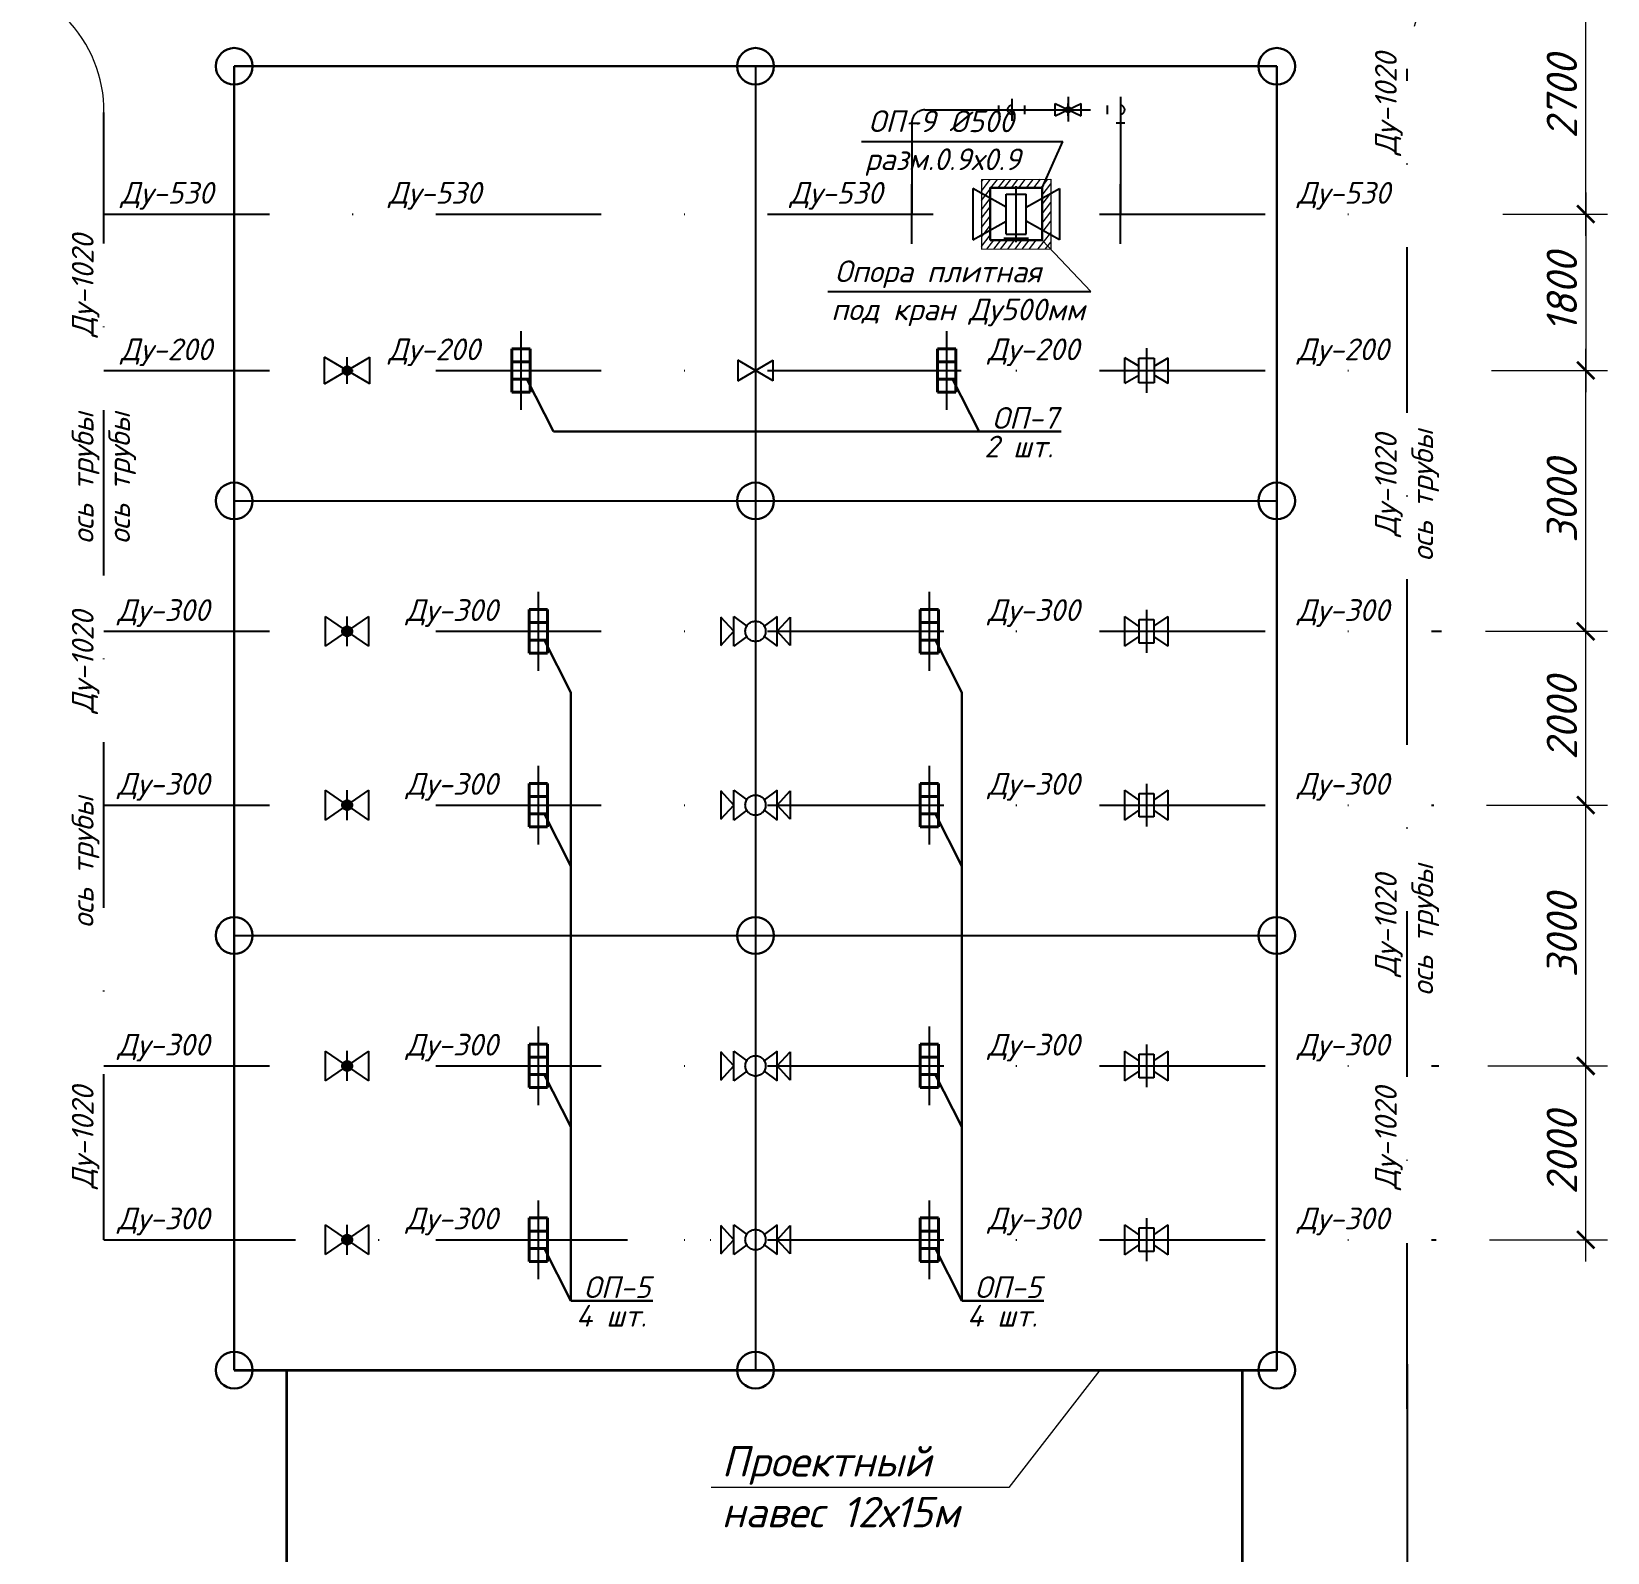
# Model space of a CAD drawing. Extents: x 108150 to 142535, y -18867 to -9422.
# Drawn here: x 137043.4 to 137224.8, y -15488.9 to -15314 of the extents above; entities that cross this region are included whole.
import ezdxf

# ---------------------------------------------------------------- set-up
doc = ezdxf.new("R2010")
doc.units = 0
doc.header["$MEASUREMENT"] = 0
doc.header["$PDMODE"] = 32
doc.header["$PDSIZE"] = 0.6
doc.linetypes.add('осевая2', pattern=[28.575, 19.05, -3.175, 3.175, -3.175])
doc.linetypes.add('штрихпунктирная2', pattern=[12.7, 6.35, -3.175, 0, -3.175])
for name, color, linetype, lineweight in [('Выносные', 8, 'Continuous', 15), ('газ-д сущ', 8, 'Continuous', 30), ('надписи', 2, 'Continuous', 15), ('Ограда', 6, 'Continuous', 30), ('Основные', 4, 'Continuous', 40), ('Разм.', 8, 'Continuous', 15), ('Размер', 8, 'Continuous', 30), ('РАЗМЕРЫ', 8, 'Continuous', 30), ('Размеры1', 252, 'Continuous', 15), ('Текст', 2, 'Continuous', 15)]:
    doc.layers.add(name, color=color, linetype=linetype, lineweight=lineweight)
doc.styles.add('ГОСТ', font='isocpeur.ttf', dxfattribs={"oblique": 15, "height": 2.5})
doc.styles.add('ГОСТ2.5', font='isocpeur.ttf', dxfattribs={"oblique": 15, "height": 2.5})
doc.styles.add('ГОСТ3.5', font='isocpeur.ttf', dxfattribs={"oblique": 15, "height": 3.5})
doc.dimstyles.new('100', dxfattribs={"dimtxt": 3.5, "dimasz": 2, "dimexe": 2.5, "dimexo": 0.5, "dimgap": 1, "dimtad": 1, "dimdec": 0, "dimlfac": 100, "dimtxsty": 'ГОСТ3.5', "dimblk": 'ARCHTICK', "dimcen": 2.5, "dimdle": 2.5, "dimclrd": 256, "dimclre": 256, "dimclrt": 2, "dimadec": 3, "dimazin": 0, "dimtfac": 1, "dimtdec": 0, "dimtmove": 1, "dimatfit": 3, "dimldrblk": 'DOTSMALL', "dimfxl": 1, "dimlwd": -1, "dimlwe": -1, "dimarcsym": 0})

# ---------------------------------------------------------------- blocks, each defined once
blk = doc.blocks.new('_ArchTick')
at = {"color": 0, "linetype": 'ByBlock', "const_width": 0.15}
blk.add_lwpolyline([(-0.5, -0.5), (0.5, 0.5)], dxfattribs=at)
blk = doc.blocks.new('*D3021')
at = {"layer": 'Defpoints', "color": 0, "linetype": 'ByBlock', "lineweight": 0, "ltscale": 2, "transparency": 16777216}
for p in [(137210.52, -15432.96), (137222.27, -15432.96), (137210.71, -15452.96)]:
    blk.add_point(p, dxfattribs=at)
at = {"layer": 'Разм.', "linetype": 'ByBlock', "ltscale": 2, "transparency": 16777216}
for p, q in [((137222.27, -15455.46), (137222.27, -15430.46)), ((137211.02, -15432.96), (137224.77, -15432.96)), ((137211.21, -15452.96), (137224.77, -15452.96))]:
    blk.add_line(p, q, dxfattribs=at)
at = {"layer": 'Разм.', "linetype": 'ByBlock', "ltscale": 2, "transparency": 16777216, "xscale": 2, "yscale": 2, "zscale": 2}
for p, rotation in [((137222.27, -15432.96), 90), ((137222.27, -15452.96), 270)]:
    blk.add_blockref('_ArchTick', p, dxfattribs=dict(at, rotation=rotation))
at = {"layer": 'Разм.', "color": 2, "linetype": 'ByBlock', "ltscale": 2, "transparency": 16777216, "insert": (137219.52, -15442.96), "char_height": 3.5, "attachment_point": 5, "rotation": 90, "style": 'ГОСТ3.5'}
blk.add_mtext('2000', dxfattribs=at)
blk = doc.blocks.new('_DotSmall')
at = {"color": 0, "linetype": 'ByBlock', "lineweight": 15, "const_width": 0.5}
blk.add_lwpolyline([(-0.0625, 0, 1), (0.0625, 0, 1)], format="xyb", close=True, dxfattribs=at)
blk = doc.blocks.new('*D3022')
at = {"layer": 'Defpoints', "color": 0, "linetype": 'ByBlock', "lineweight": 0, "ltscale": 2, "transparency": 16777216}
for p in [(137210.34, -15402.96), (137222.27, -15402.96), (137210.52, -15432.96)]:
    blk.add_point(p, dxfattribs=at)
at = {"layer": 'Разм.', "linetype": 'ByBlock', "ltscale": 2, "transparency": 16777216}
for p, q in [((137222.27, -15435.46), (137222.27, -15400.46)), ((137210.84, -15402.96), (137224.77, -15402.96)), ((137211.02, -15432.96), (137224.77, -15432.96))]:
    blk.add_line(p, q, dxfattribs=at)
at = {"layer": 'Разм.', "linetype": 'ByBlock', "ltscale": 2, "transparency": 16777216, "xscale": 2, "yscale": 2, "zscale": 2}
for p, rotation in [((137222.27, -15402.96), 90), ((137222.27, -15432.96), 270)]:
    blk.add_blockref('_ArchTick', p, dxfattribs=dict(at, rotation=rotation))
at = {"layer": 'Разм.', "color": 2, "linetype": 'ByBlock', "ltscale": 2, "transparency": 16777216, "insert": (137219.52, -15417.96), "char_height": 3.5, "attachment_point": 5, "rotation": 90, "style": 'ГОСТ3.5'}
blk.add_mtext('3000', dxfattribs=at)
blk = doc.blocks.new('*D3023')
at = {"layer": 'Defpoints', "color": 0, "linetype": 'ByBlock', "lineweight": 0, "ltscale": 2, "transparency": 16777216}
for p in [(137210.22, -15382.96), (137222.27, -15382.96), (137210.34, -15402.96)]:
    blk.add_point(p, dxfattribs=at)
at = {"layer": 'Разм.', "linetype": 'ByBlock', "ltscale": 2, "transparency": 16777216}
for p, q in [((137222.27, -15405.46), (137222.27, -15380.46)), ((137210.72, -15382.96), (137224.77, -15382.96)), ((137210.84, -15402.96), (137224.77, -15402.96))]:
    blk.add_line(p, q, dxfattribs=at)
at = {"layer": 'Разм.', "linetype": 'ByBlock', "ltscale": 2, "transparency": 16777216, "xscale": 2, "yscale": 2, "zscale": 2}
for p, rotation in [((137222.27, -15382.96), 90), ((137222.27, -15402.96), 270)]:
    blk.add_blockref('_ArchTick', p, dxfattribs=dict(at, rotation=rotation))
at = {"layer": 'Разм.', "color": 2, "linetype": 'ByBlock', "ltscale": 2, "transparency": 16777216, "insert": (137219.52, -15392.96), "char_height": 3.5, "attachment_point": 5, "rotation": 90, "style": 'ГОСТ3.5'}
blk.add_mtext('2000', dxfattribs=at)
blk = doc.blocks.new('*D3024')
at = {"layer": 'Defpoints', "color": 0, "linetype": 'ByBlock', "lineweight": 0, "ltscale": 2, "transparency": 16777216}
for p in [(137210.92, -15352.96), (137222.27, -15352.96), (137210.22, -15382.96)]:
    blk.add_point(p, dxfattribs=at)
at = {"layer": 'Разм.', "linetype": 'ByBlock', "ltscale": 2, "transparency": 16777216}
for p, q in [((137222.27, -15385.46), (137222.27, -15350.46)), ((137211.42, -15352.96), (137224.77, -15352.96)), ((137210.72, -15382.96), (137224.77, -15382.96))]:
    blk.add_line(p, q, dxfattribs=at)
at = {"layer": 'Разм.', "linetype": 'ByBlock', "ltscale": 2, "transparency": 16777216, "xscale": 2, "yscale": 2, "zscale": 2}
for p, rotation in [((137222.27, -15352.96), 90), ((137222.27, -15382.96), 270)]:
    blk.add_blockref('_ArchTick', p, dxfattribs=dict(at, rotation=rotation))
at = {"layer": 'Разм.', "color": 2, "linetype": 'ByBlock', "ltscale": 2, "transparency": 16777216, "insert": (137219.52, -15367.96), "char_height": 3.5, "attachment_point": 5, "rotation": 90, "style": 'ГОСТ3.5'}
blk.add_mtext('3000', dxfattribs=at)
blk = doc.blocks.new('*D2992')
at = {"layer": 'Defpoints', "color": 0, "linetype": 'ByBlock', "lineweight": 0, "ltscale": 2, "transparency": 16777216}
for p in [(137220.52, -15307.96), (137222.27, -15307.96), (137212.22, -15334.96)]:
    blk.add_point(p, dxfattribs=at)
at = {"layer": 'Разм.', "linetype": 'ByBlock', "ltscale": 2, "transparency": 16777216}
for p, q in [((137222.27, -15337.46), (137222.27, -15305.46)), ((137221.02, -15307.96), (137224.77, -15307.96)), ((137212.72, -15334.96), (137224.77, -15334.96))]:
    blk.add_line(p, q, dxfattribs=at)
at = {"layer": 'Разм.', "linetype": 'ByBlock', "ltscale": 2, "transparency": 16777216, "xscale": 2, "yscale": 2, "zscale": 2}
for p, rotation in [((137222.27, -15307.96), 90), ((137222.27, -15334.96), 270)]:
    blk.add_blockref('_ArchTick', p, dxfattribs=dict(at, rotation=rotation))
at = {"layer": 'Разм.', "color": 2, "linetype": 'ByBlock', "ltscale": 2, "transparency": 16777216, "insert": (137219.52, -15321.46), "char_height": 3.5, "attachment_point": 5, "rotation": 90, "style": 'ГОСТ3.5'}
blk.add_mtext('2700', dxfattribs=at)
blk = doc.blocks.new('*D3028')
at = {"layer": 'Defpoints', "color": 0, "linetype": 'ByBlock', "lineweight": 0, "ltscale": 2, "transparency": 16777216}
for p in [(137212.22, -15334.96), (137210.92, -15352.96), (137222.27, -15352.96)]:
    blk.add_point(p, dxfattribs=at)
at = {"layer": 'Разм.', "linetype": 'ByBlock', "ltscale": 2, "transparency": 16777216}
for p, q in [((137222.27, -15332.46), (137222.27, -15355.46)), ((137212.72, -15334.96), (137224.77, -15334.96)), ((137211.42, -15352.96), (137224.77, -15352.96))]:
    blk.add_line(p, q, dxfattribs=at)
at = {"layer": 'Разм.', "linetype": 'ByBlock', "ltscale": 2, "transparency": 16777216, "xscale": 2, "yscale": 2, "zscale": 2}
for p, rotation in [((137222.27, -15334.96), 90), ((137222.27, -15352.96), 270)]:
    blk.add_blockref('_ArchTick', p, dxfattribs=dict(at, rotation=rotation))
at = {"layer": 'Разм.', "color": 2, "linetype": 'ByBlock', "ltscale": 2, "transparency": 16777216, "insert": (137219.52, -15343.96), "char_height": 3.5, "attachment_point": 5, "rotation": 90, "style": 'ГОСТ3.5'}
blk.add_mtext('1800', dxfattribs=at)

msp = doc.modelspace()

# ---------------------------------------------------------------- hatches: boundary and pattern name
at = {"layer": 'Ограда', "linetype": 'штрихпунктирная2', "lineweight": 25, "ltscale": 3}
msp.add_hatch(color=251, dxfattribs=at).paths.add_polyline_path([(137162.2958, -15322.9548, -1), (137163.1169, -15322.9658, -1)])
h = msp.add_hatch(color=251, dxfattribs=at)
h.paths.add_polyline_path([(137079.7059, -15352.97), (137080.2168, -15352.97, 0.13379539), (137080.1461, -15352.7109)])
h.paths.add_polyline_path([(137079.2656, -15353.2292), (137079.7059, -15352.97), (137079.195, -15352.97, 0.13379539)])
h.paths.add_polyline_path([(137079.2656, -15352.7109), (137079.7059, -15352.97), (137079.7059, -15352.4591, 0.26569347)])
h.paths.add_polyline_path([(137079.7059, -15352.97), (137080.1461, -15352.7109, 0.26569347), (137079.7059, -15352.4591)])
h.paths.add_polyline_path([(137080.1461, -15353.2292, 0.13379539), (137080.2168, -15352.97), (137079.7059, -15352.97)])
h.paths.add_polyline_path([(137079.7059, -15353.4809, 0.26569347), (137080.1461, -15353.2292), (137079.7059, -15352.97)])
h.paths.add_polyline_path([(137079.2656, -15353.2292, 0.26569347), (137079.7059, -15353.4809), (137079.7059, -15352.97)])
h.paths.add_polyline_path([(137079.195, -15352.97), (137079.7059, -15352.97), (137079.2656, -15352.7109, 0.13379539)])
h = msp.add_hatch(color=251, dxfattribs=at)
h.paths.add_polyline_path([(137079.7066, -15382.9631), (137080.2814, -15382.9631, 0.13379539), (137080.2019, -15382.6716)])
h.paths.add_polyline_path([(137079.2113, -15383.2547), (137079.7066, -15382.9631), (137079.1319, -15382.9631, 0.13379539)])
h.paths.add_polyline_path([(137079.2113, -15382.6716), (137079.7066, -15382.9631), (137079.7066, -15382.3884, 0.26569347)])
h.paths.add_polyline_path([(137079.7066, -15382.9631), (137080.2019, -15382.6716, 0.26569347), (137079.7066, -15382.3884)])
h.paths.add_polyline_path([(137080.2019, -15383.2547, 0.13379539), (137080.2814, -15382.9631), (137079.7066, -15382.9631)])
h.paths.add_polyline_path([(137079.7066, -15383.5379, 0.26569347), (137080.2019, -15383.2547), (137079.7066, -15382.9631)])
h.paths.add_polyline_path([(137079.2113, -15383.2547, 0.26569347), (137079.7066, -15383.5379), (137079.7066, -15382.9631)])
h.paths.add_polyline_path([(137079.1319, -15382.9631), (137079.7066, -15382.9631), (137079.2113, -15382.6716, 0.13379539)])
h = msp.add_hatch(color=251, dxfattribs=at)
h.paths.add_polyline_path([(137079.7062, -15402.9615), (137080.281, -15402.9615, 0.13379539), (137080.2015, -15402.67)])
h.paths.add_polyline_path([(137079.2109, -15403.2531), (137079.7062, -15402.9615), (137079.1315, -15402.9615, 0.13379539)])
h.paths.add_polyline_path([(137079.2109, -15402.67), (137079.7062, -15402.9615), (137079.7062, -15402.3868, 0.26569347)])
h.paths.add_polyline_path([(137079.7062, -15402.9615), (137080.2015, -15402.67, 0.26569347), (137079.7062, -15402.3868)])
h.paths.add_polyline_path([(137080.2015, -15403.2531, 0.13379539), (137080.281, -15402.9615), (137079.7062, -15402.9615)])
h.paths.add_polyline_path([(137079.7062, -15403.5363, 0.26569347), (137080.2015, -15403.2531), (137079.7062, -15402.9615)])
h.paths.add_polyline_path([(137079.2109, -15403.2531, 0.26569347), (137079.7062, -15403.5363), (137079.7062, -15402.9615)])
h.paths.add_polyline_path([(137079.1315, -15402.9615), (137079.7062, -15402.9615), (137079.2109, -15402.67, 0.13379539)])
h = msp.add_hatch(color=251, dxfattribs=at)
h.paths.add_polyline_path([(137079.7055, -15432.9615), (137080.2802, -15432.9615, 0.13379539), (137080.2008, -15432.67)])
h.paths.add_polyline_path([(137079.2102, -15433.2531), (137079.7055, -15432.9615), (137079.1308, -15432.9615, 0.13379539)])
h.paths.add_polyline_path([(137079.2102, -15432.67), (137079.7055, -15432.9615), (137079.7055, -15432.3868, 0.26569347)])
h.paths.add_polyline_path([(137079.7055, -15432.9615), (137080.2008, -15432.67, 0.26569347), (137079.7055, -15432.3868)])
h.paths.add_polyline_path([(137080.2008, -15433.2531, 0.13379539), (137080.2802, -15432.9615), (137079.7055, -15432.9615)])
h.paths.add_polyline_path([(137079.7055, -15433.5363, 0.26569347), (137080.2008, -15433.2531), (137079.7055, -15432.9615)])
h.paths.add_polyline_path([(137079.2102, -15433.2531, 0.26569347), (137079.7055, -15433.5363), (137079.7055, -15432.9615)])
h.paths.add_polyline_path([(137079.1308, -15432.9615), (137079.7055, -15432.9615), (137079.2102, -15432.67, 0.13379539)])
h = msp.add_hatch(color=251, dxfattribs=at)
h.paths.add_polyline_path([(137079.7055, -15452.9586), (137080.2802, -15452.9586, 0.13379539), (137080.2008, -15452.6671)])
h.paths.add_polyline_path([(137079.2102, -15453.2502), (137079.7055, -15452.9586), (137079.1308, -15452.9586, 0.13379539)])
h.paths.add_polyline_path([(137079.2102, -15452.6671), (137079.7055, -15452.9586), (137079.7055, -15452.3839, 0.26569347)])
h.paths.add_polyline_path([(137079.7055, -15452.9586), (137080.2008, -15452.6671, 0.26569347), (137079.7055, -15452.3839)])
h.paths.add_polyline_path([(137080.2008, -15453.2502, 0.13379539), (137080.2802, -15452.9586), (137079.7055, -15452.9586)])
h.paths.add_polyline_path([(137079.7055, -15453.5334, 0.26569347), (137080.2008, -15453.2502), (137079.7055, -15452.9586)])
h.paths.add_polyline_path([(137079.2102, -15453.2502, 0.26569347), (137079.7055, -15453.5334), (137079.7055, -15452.9586)])
h.paths.add_polyline_path([(137079.1308, -15452.9586), (137079.7055, -15452.9586), (137079.2102, -15452.6671, 0.13379539)])

# ---------------------------------------------------------------- linework, layer by layer
at = {"linetype": 'Continuous', "lineweight": 0}
msp.add_line((137159.7058, -15337.9601), (137165.2985, -15343.8629, 0.9023), dxfattribs=at)
at = {"color": 1, "linetype": 'ByBlock', "lineweight": 35}
msp.add_line((137066.7057, -15467.9575), (137186.7057, -15467.9575), dxfattribs=at)
at = {"color": 251, "linetype": 'ByBlock', "lineweight": 35}
for p, q in [((137072.7113, -15467.9575), (137072.7113, -15495.9575)), ((137182.7113, -15467.9575), (137182.7113, -15495.9575))]:
    msp.add_line(p, q, dxfattribs=at)
at = {"color": 3, "linetype": 'Continuous'}
msp.add_lwpolyline([(137201.7058, -15467.2773), (137201.7058, -15603.141), (136489.7594, -15603.141)], dxfattribs=at)
at = {"layer": 'Выносные', "ltscale": 100}
for p, q in [((137069.9875, -15432.9604), (137069.9897, -15432.9468)), ((137068.5231, -15452.9578), (137068.5232, -15452.9575)), ((137069.9875, -15452.9575), (137069.9897, -15452.9439))]:
    msp.add_line(p, q, dxfattribs=at)
at = {"layer": 'газ-д сущ', "lineweight": 25}
for p, q in [((137099.7057, -15348.4299), (137099.7057, -15357.4908)), ((137148.7054, -15348.4299), (137148.7054, -15357.4908)), ((137101.7057, -15378.4315), (137101.7057, -15387.4924)), ((137146.7058, -15378.4315), (137146.7058, -15387.4924)), ((137101.7057, -15398.4305), (137101.7057, -15407.4914)), ((137146.7058, -15398.4305), (137146.7058, -15407.4914)), ((137101.7057, -15428.4299), (137101.7057, -15437.4908)), ((137146.7058, -15428.4299), (137146.7058, -15437.4908)), ((137101.7057, -15448.427), (137101.7057, -15457.4879)), ((137146.7058, -15448.427), (137146.7058, -15457.4879))]:
    msp.add_line(p, q, dxfattribs=at)
at = {"layer": 'Ограда', "color": 1, "lineweight": 30, "ltscale": 3}
for p, q in [((137066.7057, -15317.9604), (137186.7057, -15317.9604)), ((137066.7057, -15467.9575), (137066.7057, -15317.9604)), ((137186.7057, -15467.9575), (137186.7057, -15317.9604))]:
    msp.add_line(p, q, dxfattribs=at)
at = {"layer": 'Ограда', "color": 1, "lineweight": 25, "ltscale": 3}
for p, q in [((137126.7057, -15317.9604), (137126.7057, -15467.9575)), ((137066.7057, -15367.9604), (137186.7057, -15367.9604)), ((137066.7057, -15417.9604), (137186.7057, -15417.9604))]:
    msp.add_line(p, q, dxfattribs=at)
at = {"layer": 'Ограда', "color": 251, "linetype": 'штрихпунктирная2', "lineweight": 25, "ltscale": 3}
for p, q in [((137201.7058, -15472.4234), (137201.7058, -15318.2575)), ((137154.7058, -15323.4601), (137154.7058, -15322.4601)), ((137156.2058, -15321.6913), (137156.2058, -15324.2289)), ((137157.7058, -15323.4602), (137157.7058, -15322.4602)), ((137161.206, -15323.6683), (137161.206, -15322.2522)), ((137161.206, -15323.6683), (137164.206, -15322.2522)), ((137161.206, -15322.2522), (137164.206, -15323.6683)), ((137162.7058, -15321.4539), (137162.7058, -15324.2944)), ((137162.7058, -15323.6715), (137162.7058, -15322.249)), ((137164.206, -15323.6682), (137164.206, -15322.2521)), ((137167.2058, -15323.4601), (137167.2058, -15322.4601)), ((137168.7058, -15321.4539), (137168.7058, -15334.9596)), ((137051.7057, -15452.9575), (137051.7057, -15323.2576)), ((137144.7057, -15324.4601), (137144.7058, -15334.9598)), ((137146.2057, -15322.9601), (137171.1392, -15322.9601)), ((137156.7058, -15322.9596), (137156.7058, -15322.9607)), ((137168.2058, -15324.4601), (137169.2058, -15324.4601)), ((137144.7058, -15338.3829), (137144.7058, -15331.5378)), ((137156.7058, -15338.1832), (137156.7058, -15331.7368)), ((137168.7058, -15338.3829), (137168.7058, -15331.5378)), ((137155.5427, -15337.2565), (137155.5427, -15332.6632)), ((137155.5427, -15332.6632), (137157.8689, -15332.6632)), ((137155.5427, -15332.6632), (137157.8689, -15332.6632)), ((137157.8689, -15337.2565), (137157.8689, -15332.6632)), ((137051.7057, -15334.9592), (137204.2519, -15334.9604)), ((137155.5427, -15337.2565), (137157.8689, -15337.2565)), ((137155.5427, -15337.2565), (137157.8689, -15337.2565)), ((137158.1307, -15337.7737), (137155.2809, -15337.7737)), ((137077.1059, -15354.5002), (137082.3059, -15351.4396)), ((137082.3059, -15354.4862), (137077.1059, -15351.4398)), ((137077.1059, -15354.5002), (137077.1059, -15351.4398)), ((137079.7059, -15354.5002), (137079.7059, -15351.4398)), ((137082.3059, -15354.4862), (137082.3059, -15351.4396)), ((137124.6863, -15351.7675), (137124.6863, -15354.1525)), ((137124.6863, -15354.1525), (137128.7255, -15351.7675)), ((137128.7255, -15354.1525), (137124.6863, -15351.7675)), ((137128.7255, -15354.1525), (137128.7255, -15351.7675)), ((137170.8198, -15352.4459), (137169.2049, -15351.4954)), ((137169.2049, -15354.4248), (137169.2049, -15351.4954)), ((137171.705, -15350.385), (137171.705, -15355.5353)), ((137172.5902, -15352.4416), (137174.2049, -15351.4956)), ((137174.2049, -15354.4384), (137174.2049, -15351.4956)), ((137051.7057, -15352.9604), (137203.5973, -15352.9604)), ((137169.2049, -15354.4248), (137170.8198, -15353.4788)), ((137174.2049, -15354.4384), (137172.5902, -15353.488)), ((137126.7059, -15380.8002), (137126.7059, -15385.1252)), ((137171.7058, -15380.4994), (137171.7058, -15385.4244)), ((137077.2066, -15384.6768), (137077.2066, -15381.2494)), ((137082.2066, -15384.6768), (137077.2066, -15381.2494)), ((137077.2066, -15384.6768), (137082.2066, -15381.2494)), ((137079.7066, -15384.6846), (137079.7066, -15381.2416)), ((137082.2066, -15384.6768), (137082.2066, -15381.2494)), ((137124.2055, -15382.9633), (137122.7055, -15381.3347)), ((137122.7055, -15381.3347), (137122.7055, -15384.5847)), ((137122.7055, -15381.3347), (137122.7055, -15384.5847)), ((137124.2055, -15381.2496), (137125.6962, -15382.3678)), ((137124.2055, -15384.677), (137124.2055, -15381.2496)), ((137129.2055, -15381.2496), (137127.7154, -15382.3678)), ((137129.2055, -15384.677), (137129.2055, -15381.2496)), ((137129.2055, -15382.9609), (137130.7055, -15381.3347)), ((137130.7055, -15381.3347), (137130.7055, -15384.5847)), ((137169.2042, -15384.6835), (137169.2042, -15381.2561)), ((137170.8594, -15382.3907), (137169.2042, -15381.2561)), ((137172.5523, -15382.3884), (137174.2042, -15381.2561)), ((137174.2042, -15384.6835), (137174.2042, -15381.2561)), ((137051.7057, -15382.962), (137205.6535, -15382.962)), ((137122.7055, -15384.5847), (137124.2055, -15382.9633)), ((137125.6962, -15383.5564), (137124.2055, -15384.677)), ((137127.7154, -15383.5564), (137129.2055, -15384.677)), ((137130.7055, -15384.5847), (137129.2055, -15382.9609)), ((137169.2042, -15384.6835), (137170.8594, -15383.5489)), ((137174.2042, -15384.6835), (137172.5523, -15383.5512)), ((137126.7059, -15400.7986), (137126.7059, -15405.1236)), ((137171.7062, -15400.4978), (137171.7062, -15405.4228)), ((137077.2062, -15404.6752), (137077.2062, -15401.2478)), ((137082.2062, -15404.6752), (137077.2062, -15401.2478)), ((137077.2062, -15404.6752), (137082.2062, -15401.2478)), ((137079.7062, -15404.683), (137079.7062, -15401.24)), ((137082.2062, -15404.6752), (137082.2062, -15401.2478)), ((137124.2055, -15402.9617), (137122.7055, -15401.3331)), ((137122.7055, -15401.3331), (137122.7055, -15404.5831)), ((137124.2055, -15404.6754), (137124.2055, -15401.2479)), ((137124.2055, -15401.2479), (137125.6957, -15402.3666)), ((137129.2055, -15401.2479), (137127.7149, -15402.3666)), ((137129.2055, -15404.6754), (137129.2055, -15401.2479)), ((137129.2055, -15402.9617), (137130.7055, -15401.3331)), ((137130.7055, -15401.3331), (137130.7055, -15404.5831)), ((137169.2045, -15404.6754), (137169.2045, -15401.248)), ((137170.8597, -15402.3891), (137169.2045, -15401.2545)), ((137172.5527, -15402.3868), (137174.2045, -15401.2545)), ((137174.2045, -15404.6819), (137174.2045, -15401.2545)), ((137051.7057, -15402.9604), (137204.7879, -15402.9621)), ((137122.7055, -15404.5831), (137124.2055, -15402.9617)), ((137125.6957, -15403.5552), (137124.2055, -15404.6754)), ((137127.7149, -15403.5552), (137129.2055, -15404.6754)), ((137130.7055, -15404.5831), (137129.2055, -15402.9617)), ((137169.2045, -15404.6819), (137170.8597, -15403.5473)), ((137174.2045, -15404.6819), (137172.5527, -15403.5496)), ((137077.2055, -15434.6752), (137077.2055, -15431.2478)), ((137082.2055, -15434.6752), (137077.2055, -15431.2478)), ((137077.2055, -15434.6752), (137082.2055, -15431.2478)), ((137079.7055, -15434.683), (137079.7055, -15431.24)), ((137082.2055, -15434.6752), (137082.2055, -15431.2478)), ((137124.2059, -15432.9611), (137122.7059, -15431.3331)), ((137122.7059, -15431.3331), (137122.7059, -15434.5831)), ((137124.2059, -15431.2474), (137125.6961, -15432.3661)), ((137124.2059, -15434.6748), (137124.2059, -15431.2474)), ((137126.7059, -15430.7985), (137126.7059, -15435.1235)), ((137129.2059, -15431.2474), (137127.7154, -15432.3661)), ((137129.2059, -15434.6748), (137129.2059, -15431.2474)), ((137129.2059, -15432.9612), (137130.7059, -15431.3331)), ((137130.7059, -15431.3331), (137130.7059, -15434.5831)), ((137169.2053, -15434.6819), (137169.2053, -15431.2545)), ((137170.8605, -15432.3891), (137169.2053, -15431.2545)), ((137171.707, -15430.4978), (137171.707, -15435.4228)), ((137172.5534, -15432.3868), (137174.2053, -15431.2545)), ((137174.2053, -15434.6819), (137174.2053, -15431.2545)), ((137051.7057, -15432.9604), (137205.3661, -15432.9604)), ((137122.7059, -15434.5831), (137124.2059, -15432.9611)), ((137130.7059, -15434.5831), (137129.2059, -15432.9612)), ((137125.6961, -15433.5547), (137124.2059, -15434.6748)), ((137127.7154, -15433.5547), (137129.2059, -15434.6748)), ((137169.2053, -15434.6819), (137170.8605, -15433.5473)), ((137174.2053, -15434.6819), (137172.5534, -15433.5496)), ((137077.2055, -15454.6724), (137077.2055, -15451.2449)), ((137082.2055, -15454.6724), (137077.2055, -15451.2449)), ((137077.2055, -15454.6724), (137082.2055, -15451.2449)), ((137079.7055, -15454.6802), (137079.7055, -15451.2371)), ((137082.2055, -15454.6724), (137082.2055, -15451.2449)), ((137124.2055, -15452.9586), (137122.7055, -15451.3302)), ((137122.7055, -15451.3302), (137122.7055, -15454.5802)), ((137124.2055, -15451.2449), (137125.6961, -15452.3632)), ((137124.2055, -15454.6724), (137124.2055, -15451.2449)), ((137126.7059, -15450.7956), (137126.7059, -15455.1206)), ((137129.2055, -15451.2449), (137127.7154, -15452.3632)), ((137129.2055, -15454.6724), (137129.2055, -15451.2449)), ((137129.2055, -15452.9586), (137130.7055, -15451.3302)), ((137130.7055, -15451.3302), (137130.7055, -15454.5802)), ((137169.2053, -15454.679), (137169.2053, -15451.2516)), ((137170.8605, -15452.3862), (137169.2053, -15451.2516)), ((137171.707, -15450.4949), (137171.707, -15455.4199)), ((137172.5535, -15452.3839), (137174.2053, -15451.2516)), ((137174.2053, -15454.679), (137174.2053, -15451.2516)), ((137051.7057, -15452.9575), (137205.0401, -15452.9575)), ((137054.7058, -15452.9575), (137124.2049, -15452.9592)), ((137122.7055, -15454.5802), (137124.2055, -15452.9586)), ((137130.7055, -15454.5802), (137129.2055, -15452.9586)), ((137125.6961, -15453.5518), (137124.2055, -15454.6724)), ((137127.7154, -15453.5518), (137129.2055, -15454.6724)), ((137169.2053, -15454.679), (137170.8605, -15453.5444)), ((137174.2053, -15454.679), (137172.5535, -15453.5467))]:
    msp.add_line(p, q, dxfattribs=at)
for points in [[(137155.5427, -15334.1551), (137151.7058, -15332.0051), (137151.7058, -15337.9149), (137155.5427, -15335.7646)], [(137157.8689, -15334.1551), (137161.7058, -15332.0052), (137161.7058, -15337.9149), (137157.8689, -15335.7646)]]:
    msp.add_lwpolyline(points, dxfattribs=at)
for points in [[(137170.8198, -15351.5422), (137172.5902, -15351.5422), (137172.5902, -15354.3783), (137170.8198, -15354.3783)], [(137170.8594, -15381.606), (137172.5523, -15381.606), (137172.5523, -15384.318), (137170.8594, -15384.318)], [(137170.8597, -15401.6044), (137172.5527, -15401.6044), (137172.5527, -15404.3164), (137170.8597, -15404.3164)], [(137170.8605, -15431.6044), (137172.5534, -15431.6044), (137172.5534, -15434.3164), (137170.8605, -15434.3164)], [(137170.8605, -15451.6015), (137172.5535, -15451.6015), (137172.5535, -15454.3135), (137170.8605, -15454.3135)]]:
    msp.add_lwpolyline(points, close=True, dxfattribs=at)
at = {"layer": 'Ограда', "color": 1, "lineweight": 30, "ltscale": 3}
msp.add_lwpolyline([(137066.7057, -15467.9575), (137066.7057, -15467.9575), (137186.7057, -15467.9575), (137186.7057, -15467.9575)], dxfattribs=at)
for centre in [(137066.7057, -15317.9604), (137126.7057, -15317.9604), (137186.7057, -15317.9604), (137066.7057, -15367.9604), (137126.7057, -15367.9604), (137186.7057, -15367.9604), (137066.7057, -15417.9604), (137126.7057, -15417.9604), (137186.7057, -15417.9604), (137066.7057, -15467.9575), (137126.7057, -15467.9575), (137186.7057, -15467.9575)]:
    msp.add_circle(centre, 2.1105, dxfattribs=at)
at = {"layer": 'Ограда', "color": 251, "linetype": 'штрихпунктирная2', "lineweight": 25, "ltscale": 3}
for centre, radius in [((137079.7059, -15352.97), 0.5109), ((137079.7066, -15382.9631), 0.5747), ((137126.7058, -15382.9621), 1.1715), ((137079.7062, -15402.9615), 0.5747), ((137126.7058, -15402.9605), 1.1715), ((137079.7055, -15432.9615), 0.5747), ((137126.7057, -15432.9604), 1.1715), ((137079.7055, -15452.9586), 0.5747), ((137126.7057, -15452.9575), 1.1715)]:
    msp.add_circle(centre, radius, dxfattribs=at)
at = {"layer": 'Ограда', "color": 251, "linetype": 'штрихпунктирная2', "lineweight": 0, "ltscale": 3}
for centre, radius, start, end in [((137217.0058, -15318.2575), 15.3, 90, 180), ((137036.5737, -15323.0963), 15.1389, 359.389532, 90.25286)]:
    msp.add_arc(centre, radius, start, end, dxfattribs=at)
at = {"layer": 'Ограда', "color": 251, "linetype": 'штрихпунктирная2', "lineweight": 25, "ltscale": 3}
for centre, radius, start, end in [((137156.2058, -15322.9602), 0.5, 90.000211, 270.006705), ((137168.7058, -15322.9601), 0.5, 270, 90), ((137146.2057, -15324.4601), 1.4999, 90.000211, 180), ((137156.2058, -15322.9602), 0.5, 359.94067, 0.059736)]:
    msp.add_arc(centre, radius, start, end, dxfattribs=at)
at = {"layer": 'Основные'}
for p, q in [((137098.6573, -15350.46), (137100.7541, -15350.4608)), ((137098.6573, -15355.4604), (137098.6573, -15350.46)), ((137100.7578, -15355.4604), (137100.7541, -15350.4608)), ((137147.657, -15350.46), (137149.7539, -15350.4608)), ((137147.657, -15355.4604), (137147.657, -15350.46)), ((137149.7575, -15355.4604), (137149.7539, -15350.4608)), ((137098.6573, -15355.4604), (137100.7578, -15355.4604)), ((137147.657, -15355.4604), (137149.7575, -15355.4604)), ((137100.6573, -15380.4616), (137102.7541, -15380.4624)), ((137100.6573, -15385.462), (137100.6573, -15380.4616)), ((137102.7578, -15385.462), (137102.7541, -15380.4624)), ((137145.6574, -15380.4616), (137147.7542, -15380.4624)), ((137145.6574, -15385.462), (137145.6574, -15380.4616)), ((137147.7578, -15385.462), (137147.7542, -15380.4624)), ((137100.6573, -15385.462), (137102.7578, -15385.462)), ((137145.6574, -15385.462), (137147.7578, -15385.462)), ((137100.6573, -15400.4605), (137102.7541, -15400.4614)), ((137100.6573, -15405.4609), (137100.6573, -15400.4605)), ((137102.7578, -15405.4609), (137102.7541, -15400.4614)), ((137145.6574, -15400.4605), (137147.7542, -15400.4614)), ((137145.6574, -15405.4609), (137145.6574, -15400.4605)), ((137147.7578, -15405.4609), (137147.7542, -15400.4614)), ((137100.6573, -15405.4609), (137102.7578, -15405.4609)), ((137145.6574, -15405.4609), (137147.7578, -15405.4609)), ((137100.6573, -15430.46), (137102.7541, -15430.4608)), ((137100.6573, -15435.4604), (137100.6573, -15430.46)), ((137102.7578, -15435.4604), (137102.7541, -15430.4608)), ((137145.6574, -15430.46), (137147.7542, -15430.4608)), ((137145.6574, -15435.4604), (137145.6574, -15430.46)), ((137147.7578, -15435.4604), (137147.7542, -15430.4608)), ((137100.6573, -15435.4604), (137102.7578, -15435.4604)), ((137145.6574, -15435.4604), (137147.7578, -15435.4604)), ((137100.6573, -15450.4571), (137102.7541, -15450.4579)), ((137100.6573, -15455.4575), (137100.6573, -15450.4571)), ((137102.7578, -15455.4575), (137102.7541, -15450.4579)), ((137145.6574, -15450.4571), (137147.7542, -15450.4579)), ((137145.6574, -15455.4575), (137145.6574, -15450.4571)), ((137147.7578, -15455.4575), (137147.7542, -15450.4579)), ((137100.6573, -15455.4575), (137102.7578, -15455.4575)), ((137145.6574, -15455.4575), (137147.7578, -15455.4575))]:
    msp.add_line(p, q, dxfattribs=at)
at = {"layer": 'Разм.', "color": 253, "lineweight": 30}
for p, q in [((137100.351, -15353.864), (137103.464, -15359.9857)), ((137149.3508, -15353.864), (137152.4637, -15359.9857)), ((137103.464, -15359.9857), (137161.8804, -15359.9856)), ((137102.351, -15383.8656), (137105.464, -15389.9873)), ((137147.3511, -15383.8656), (137150.4641, -15389.9873)), ((137105.464, -15389.9873), (137105.464, -15459.9828)), ((137150.4641, -15389.9873), (137150.4641, -15459.9828)), ((137102.351, -15403.8645), (137105.464, -15409.9863)), ((137147.3511, -15403.8645), (137150.4641, -15409.9863)), ((137102.351, -15433.864), (137105.464, -15439.9857)), ((137147.3511, -15433.864), (137150.4641, -15439.9857)), ((137102.351, -15453.8611), (137105.464, -15459.9828)), ((137147.3511, -15453.8611), (137150.4641, -15459.9828)), ((137105.464, -15459.9828), (137114.8807, -15459.9827)), ((137150.4641, -15459.9828), (137159.8808, -15459.9827))]:
    msp.add_line(p, q, dxfattribs=at)
at = {"layer": 'Размер', "color": 0, "lineweight": 25, "ltscale": 0.9}
for p, q in [((137138.9055, -15326.5927), (137162.0843, -15326.5927)), ((137159.7058, -15331.9601), (137162.0843, -15326.5927)), ((137135.0263, -15343.8629, 0.9023), (137165.2985, -15343.8629, 0.9023))]:
    msp.add_line(p, q, dxfattribs=at)
at = {"layer": 'РАЗМЕРЫ', "color": 252, "lineweight": 20}
for p, q in [((137152.7058, -15330.9872), (137160.7058, -15330.9553)), ((137152.7058, -15330.9872, -220.5019), (137152.7139, -15339.0067, 32294.6275)), ((137152.7061, -15331.2385, 8522.573), (137152.9006, -15330.9864, 8678.9484)), ((137152.7071, -15332.3104, 8355.3088), (137153.7314, -15330.9831, 9178.7289)), ((137153.8057, -15331.9601, 9070.3305), (137154.5622, -15330.9798, 9678.5095)), ((137154.6347, -15331.9592, 9568.6356), (137155.393, -15330.9765, 10178.29)), ((137155.3445, -15331.9585, 13797.6441), (137156.0936, -15330.9737, 14751.1589)), ((137156.1708, -15331.9577, 14379.2427), (137156.9217, -15330.9704, 15335.1495)), ((137157.0041, -15331.9568, 14737.9272), (137157.757, -15330.9671, 15696.2466)), ((137157.9152, -15331.9559, 12663.1151), (137158.6811, -15330.9634, 13278.8548)), ((137158.7441, -15331.9551, 13161.358), (137159.5119, -15330.9601, 13778.6353)), ((137159.573, -15331.9542, 13659.6009), (137160.3427, -15330.9568, 14278.4159)), ((137159.7059, -15332.7911, 1382.5998), (137160.7063, -15331.4947, 2186.8486)), ((137160.7058, -15330.9553), (137160.7138, -15338.9601, 32455.7059)), ((137152.7082, -15333.3823, 8188.0446), (137153.7058, -15332.0896, 8990.0292)), ((137152.7093, -15334.4542, 8020.7805), (137153.707, -15333.1613, 8822.8693)), ((137159.7059, -15333.8644, 1214.4704), (137160.7074, -15332.5666, 2019.5844)), ((137159.7059, -15334.9377, 1046.3411), (137160.7085, -15333.6385, 1852.3203)), ((137152.7103, -15335.4219, 10444.228), (137153.708, -15334.1102, 11714.2958)), ((137152.7113, -15336.5059, 9975.4105), (137153.709, -15335.1942, 11245.4783)), ((137159.7059, -15336.0109, 878.2117), (137160.7096, -15334.7104, 1685.0561)), ((137152.7124, -15337.5993, 9274.6367), (137153.7101, -15336.2876, 10544.7045)), ((137159.2605, -15338.9686, 68860.9968), (137160.6985, -15337.1052, 70016.991)), ((137159.7059, -15337.0842, 710.0824), (137160.7106, -15335.7823, 1517.7919)), ((137152.7135, -15338.6963, 8481.4491), (137153.7113, -15337.4035, 9283.538)), ((137152.7139, -15339.0067, 5117.0334), (137160.7138, -15338.9601, -161.9779)), ((137153.324, -15339.0031, 107834.5388), (137154.1289, -15337.9601, 108481.5915)), ((137154.156, -15338.9983, 108335.2679), (137154.9572, -15337.9601, 108979.3181)), ((137154.9245, -15338.9938, 110819.5912), (137155.7107, -15337.9601, 111820.4472)), ((137155.7538, -15338.989, 111405.0573), (137156.5363, -15337.9601, 112401.2426)), ((137156.5831, -15338.9842, 111990.5234), (137157.3656, -15337.9553, 112986.7087)), ((137157.4124, -15338.9793, 112575.9895), (137158.1949, -15337.9505, 113572.1748)), ((137158.2416, -15338.9745, 113161.4557), (137159.0242, -15337.9457, 114157.641)), ((137160.0925, -15338.9637, 69361.7259), (137160.6995, -15338.1771, 69849.7268))]:
    msp.add_line(p, q, dxfattribs=at)
at = {"layer": 'РАЗМЕРЫ', "color": 4, "lineweight": 40}
for p, q in [((137098.6567, -15351.9604), (137100.7578, -15351.9604)), ((137147.6564, -15351.9604), (137149.7575, -15351.9604)), ((137098.6567, -15353.9643), (137100.7581, -15353.9643)), ((137147.6564, -15353.9643), (137149.7578, -15353.9643)), ((137100.6567, -15381.962), (137102.7578, -15381.962)), ((137145.6568, -15381.962), (137147.7578, -15381.962)), ((137100.6567, -15383.9659), (137102.7581, -15383.9659)), ((137145.6568, -15383.9659), (137147.7582, -15383.9659)), ((137100.6567, -15401.9609), (137102.7578, -15401.9609)), ((137145.6568, -15401.9609), (137147.7578, -15401.9609)), ((137100.6567, -15403.9648), (137102.7581, -15403.9648)), ((137145.6568, -15403.9648), (137147.7582, -15403.9648)), ((137100.6567, -15431.9604), (137102.7578, -15431.9604)), ((137145.6568, -15431.9604), (137147.7578, -15431.9604)), ((137100.6567, -15433.9643), (137102.7581, -15433.9643)), ((137145.6568, -15433.9643), (137147.7582, -15433.9643)), ((137100.6567, -15451.9575), (137102.7578, -15451.9575)), ((137145.6568, -15451.9575), (137147.7578, -15451.9575)), ((137100.6567, -15453.9614), (137102.7581, -15453.9614)), ((137145.6568, -15453.9614), (137147.7582, -15453.9614))]:
    msp.add_line(p, q, dxfattribs=at)
at = {"layer": 'РАЗМЕРЫ', "lineweight": 0}
for p, q in [((137166.3438, -15467.9575), (137155.8775, -15481.4452)), ((137155.8775, -15481.4452), (137121.606, -15481.4452))]:
    msp.add_line(p, q, dxfattribs=at)
at = {"layer": 'РАЗМЕРЫ', "color": 3, "lineweight": 30}
msp.add_lwpolyline([(137153.7058, -15337.9601), (137159.7058, -15337.9601), (137159.7058, -15331.9601), (137153.7058, -15331.9601)], close=True, dxfattribs=at)
at = {"layer": 'Размеры1', "color": 253, "linetype": 'осевая2', "lineweight": 25, "ltscale": 0.5}
for p, q in [((137098.0146, -15352.9604), (137101.3968, -15352.9604)), ((137147.0143, -15352.9604), (137150.3966, -15352.9604)), ((137100.0146, -15382.962), (137103.3968, -15382.962)), ((137145.0147, -15382.962), (137148.3969, -15382.962)), ((137100.0146, -15402.9609), (137103.3968, -15402.9609)), ((137145.0147, -15402.9609), (137148.3969, -15402.9609)), ((137100.0146, -15432.9604), (137103.3968, -15432.9604)), ((137145.0147, -15432.9604), (137148.3969, -15432.9604)), ((137100.0146, -15452.9575), (137103.3968, -15452.9575)), ((137145.0147, -15452.9575), (137148.3969, -15452.9575))]:
    msp.add_line(p, q, dxfattribs=at)
at = {"layer": 'Размеры1', "color": 253, "lineweight": 25, "ltscale": 10}
for p, q in [((137098.6567, -15353.9643), (137098.6567, -15352.9604)), ((137098.6567, -15353.9643), (137098.6567, -15352.9604)), ((137147.6564, -15353.9643), (137147.6564, -15352.9604)), ((137147.6564, -15353.9643), (137147.6564, -15352.9604)), ((137100.6567, -15383.9659), (137100.6567, -15382.962)), ((137100.6567, -15383.9659), (137100.6567, -15382.962)), ((137145.6568, -15383.9659), (137145.6568, -15382.962)), ((137145.6568, -15383.9659), (137145.6568, -15382.962)), ((137100.6567, -15403.9648), (137100.6567, -15402.9609)), ((137100.6567, -15403.9648), (137100.6567, -15402.9609)), ((137145.6568, -15403.9648), (137145.6568, -15402.9609)), ((137145.6568, -15403.9648), (137145.6568, -15402.9609)), ((137100.6567, -15433.9643), (137100.6567, -15432.9604)), ((137100.6567, -15433.9643), (137100.6567, -15432.9604)), ((137145.6568, -15433.9643), (137145.6568, -15432.9604)), ((137145.6568, -15433.9643), (137145.6568, -15432.9604)), ((137100.6567, -15453.9614), (137100.6567, -15452.9575)), ((137100.6567, -15453.9614), (137100.6567, -15452.9575)), ((137145.6568, -15453.9614), (137145.6568, -15452.9575)), ((137145.6568, -15453.9614), (137145.6568, -15452.9575))]:
    msp.add_line(p, q, dxfattribs=at)

# ---------------------------------------------------------------- texts
at = {"layer": 'надписи', "color": 2, "ltscale": 3, "style": 'ГОСТ2.5', "oblique": 15}
for s, p in [('ОП-7', (137153.9399, -15359.6716)), ('2 шт.', (137153.0442, -15362.9556)), ('ОП-5', (137106.9402, -15459.6687)), ('ОП-5', (137151.9403, -15459.6687)), ('4 шт.', (137106.0445, -15462.9527)), ('4 шт.', (137151.0446, -15462.9527))]:
    msp.add_text(s, height=2.5, dxfattribs=at).set_placement(p)
at = {"layer": 'надписи', "color": 2, "insert": (137122.8063, -15476.707), "char_height": 3.5, "width": 39.416344, "attachment_point": 1, "style": 'ГОСТ'}
msp.add_mtext('Проектный\\Pнавес 12х15м', dxfattribs=at)
at = {"layer": 'Размеры1', "color": 0, "lineweight": 25, "char_height": 2.5, "width": 55.060541, "rotation": 90, "style": 'ГОСТ2.5'}
for s, insert, attachment_point in [('Ду-1020', (137198.0166, -15328.1704), 1), ('Ду-1020', (137048.0156, -15349.082), 1), ('ось трубы', (137048.0156, -15372.9249), 1), ('ось трубы', (137055.3958, -15372.9249), 7), ('Ду-1020', (137198.0157, -15372.0393), 1), ('ось трубы', (137205.3959, -15374.9143), 7), ('Ду-1020', (137048.0156, -15392.3882), 1), ('ось трубы', (137048.0156, -15417.1118), 1), ('ось трубы', (137205.3959, -15424.9127), 7), ('Ду-1020', (137198.0157, -15422.6738), 1), ('Ду-1020', (137048.0156, -15447.0635), 1), ('Ду-1020', (137198.0157, -15447.1703), 1)]:
    msp.add_mtext(s, dxfattribs=dict(at, insert=insert, attachment_point=attachment_point))
at = {"layer": 'Размеры1', "color": 0, "lineweight": 25, "char_height": 2.5, "width": 55.060541, "attachment_point": 1, "style": 'ГОСТ2.5'}
for s, insert in [('Ду-530', (137053.6336, -15331.2697)), ('Ду-530', (137084.4631, -15331.2697)), ('Ду-530', (137130.6462, -15331.2697)), ('Ду-530', (137189.0747, -15331.2703)), ('Ду-200', (137053.6335, -15349.2703)), ('Ду-200', (137084.463, -15349.2703)), ('Ду-200', (137153.4463, -15349.2703)), ('Ду-200', (137189.0746, -15349.2703)), ('Ду-300', (137053.2768, -15379.2719)), ('Ду-300', (137086.4767, -15379.2719)), ('Ду-300', (137153.4463, -15379.2719)), ('Ду-300', (137189.0746, -15379.2719)), ('Ду-300', (137053.2771, -15399.2704)), ('Ду-300', (137086.477, -15399.2704)), ('Ду-300', (137153.4466, -15399.2704)), ('Ду-300', (137189.0749, -15399.2704)), ('Ду-300', (137053.2768, -15429.2703)), ('Ду-300', (137086.4767, -15429.2703)), ('Ду-300', (137153.4463, -15429.2703)), ('Ду-300', (137189.0746, -15429.2703)), ('Ду-300', (137053.2768, -15449.2674)), ('Ду-300', (137086.4767, -15449.2674)), ('Ду-300', (137153.4463, -15449.2674)), ('Ду-300', (137189.0746, -15449.2674))]:
    msp.add_mtext(s, dxfattribs=dict(at, insert=insert))
at = {"layer": 'Текст', "lineweight": 0, "char_height": 2.5, "width": 865.941396, "attachment_point": 1, "rotation": 359.915856, "style": 'ГОСТ'}
for s, insert in [('ОП-9 %%C500', (137139.7142, -15323.0191, -1624.5012)), ('разм.0.9х0.9', (137139.3035, -15327.3889, -1624.5012)), ('Опора плитная', (137135.8351, -15340.2893, -1623.5989)), ('под кран Ду500мм ', (137135.4244, -15344.6591, -1623.5989))]:
    msp.add_mtext(s, dxfattribs=dict(at, insert=insert))

# ---------------------------------------------------------------- dimensions: what is measured, and where the dimension line sits
at = {"layer": 'Разм.', "linetype": 'ByBlock', "ltscale": 2}
for base, p1, p2, picture, middle in [((137222.2736, -15307.9575), (137212.2205, -15334.9604), (137220.5239, -15307.9575), '*D2992', (137219.5236, -15321.4589)), ((137222.2736, -15352.9604), (137212.2205, -15334.9604), (137210.9175, -15352.9604), '*D3028', (137219.5236, -15343.9604)), ((137222.2736, -15352.9604), (137210.2226, -15382.962), (137210.9175, -15352.9604), '*D3024', (137219.5236, -15367.9612)), ((137222.2736, -15382.962), (137210.3367, -15402.9621), (137210.2226, -15382.962), '*D3023', (137219.5236, -15392.962)), ((137222.2736, -15402.9621), (137210.5227, -15432.9604), (137210.3367, -15402.9621), '*D3022', (137219.5236, -15417.9612)), ((137222.2736, -15432.9604), (137210.7143, -15452.9575), (137210.5227, -15432.9604), '*D3021', (137219.5236, -15442.9589))]:
    dim = msp.add_linear_dim(base=base, p1=p1, p2=p2, angle=90, dimstyle='100', dxfattribs=at)
    dim.commit()
    dim.dimension.update_dxf_attribs({"geometry": picture, "text_midpoint": middle})

doc.saveas('drawing.dxf')
